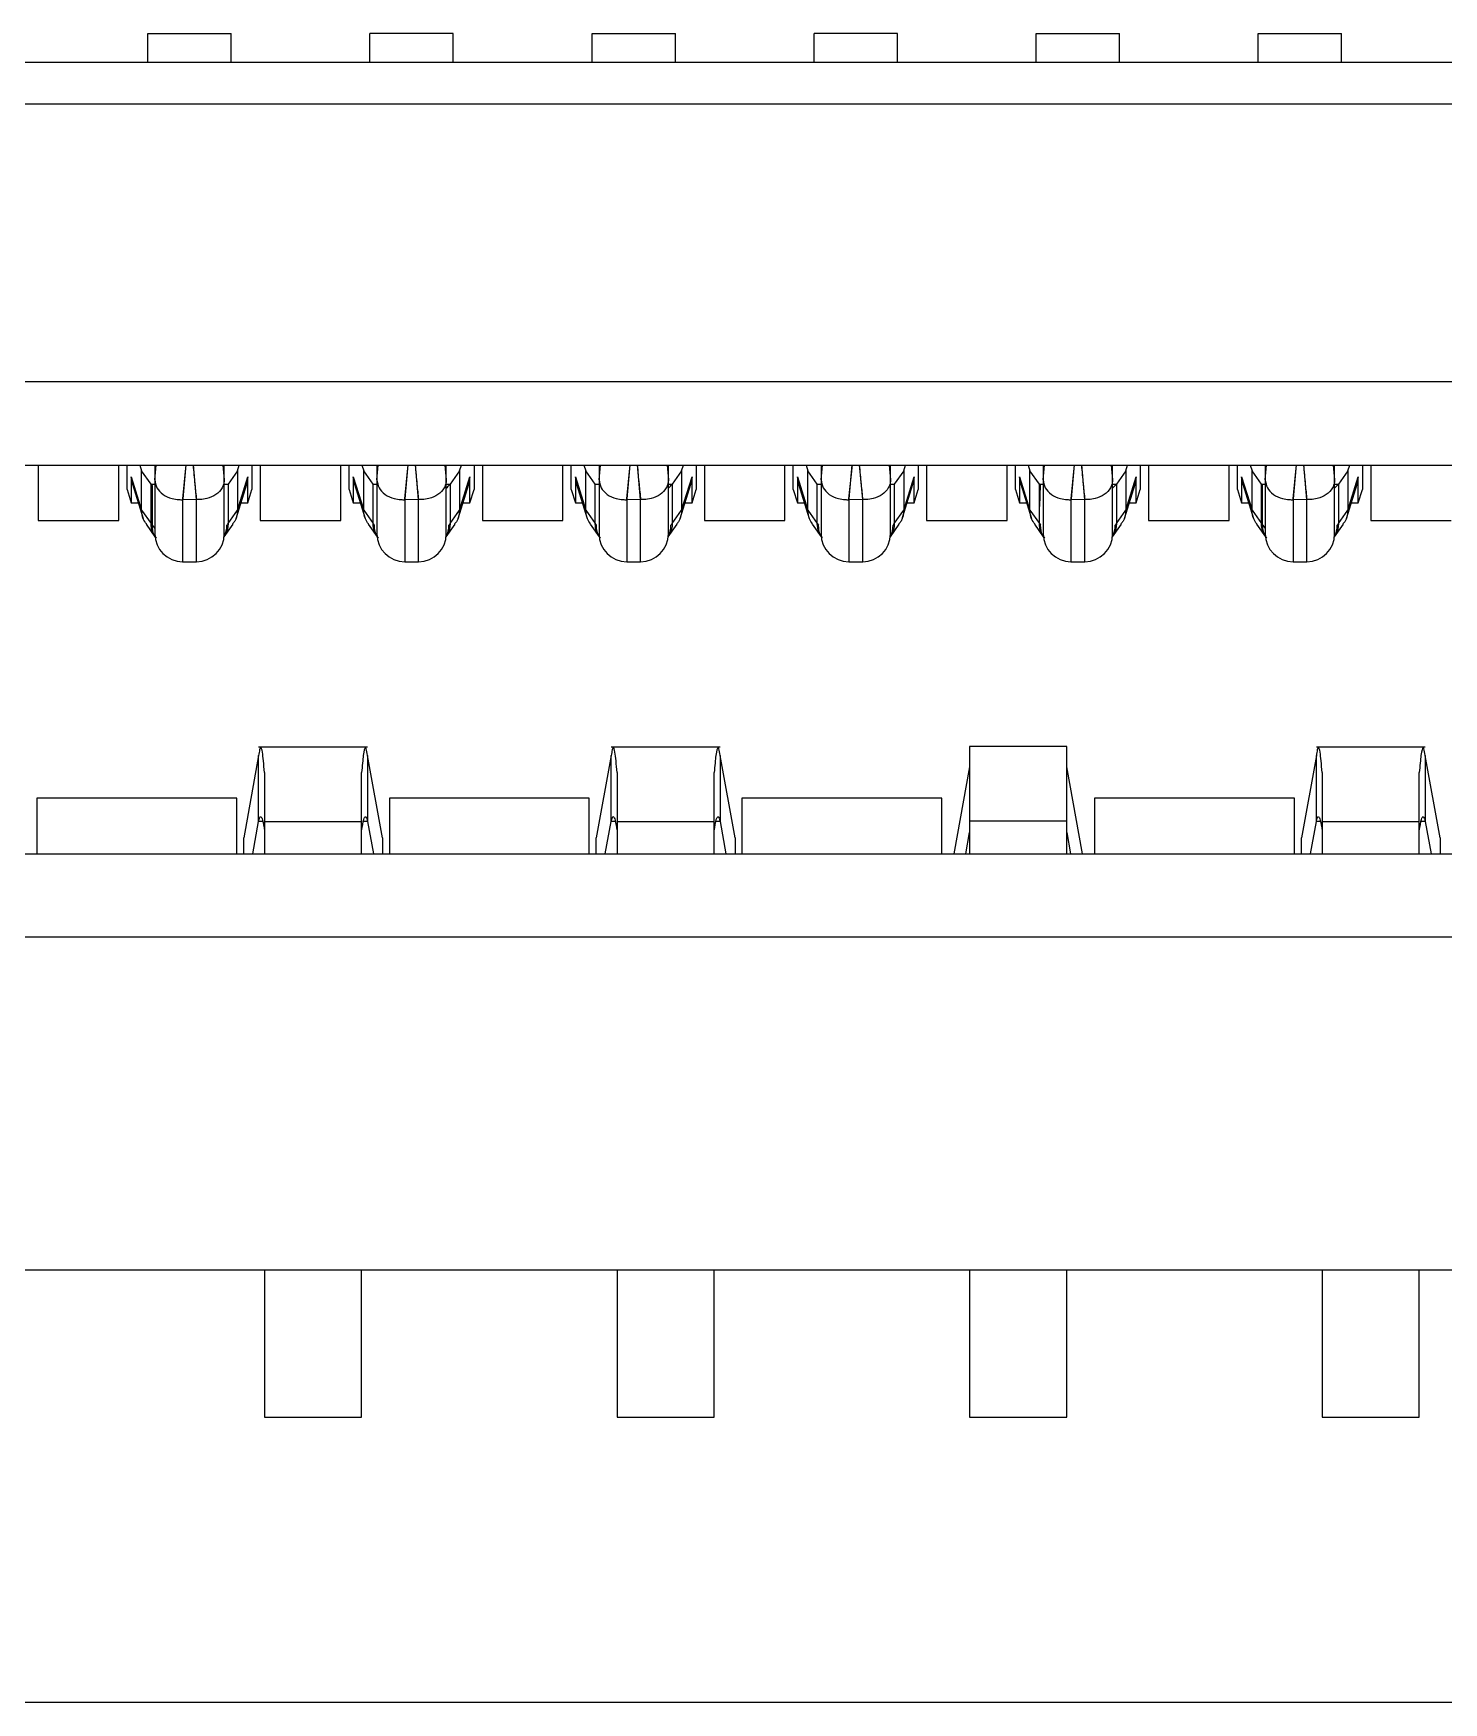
# Model space of a CAD drawing. Header units: millimetres. Extents: x -98.2 to -8.2, y 5.1 to 75.1.
# Drawn here: x -40.01 to -34.93, y 5.12 to 11.14 of the extents above; entities that cross this region are included whole.
import ezdxf

# ---------------------------------------------------------------- set-up
doc = ezdxf.new("R2010")
doc.units = ezdxf.units.MM

msp = doc.modelspace()

# ---------------------------------------------------------------- linework, layer by layer
at = {"color": 7, "linetype": 'Continuous', "lineweight": 25}
for p, q in [((-39.5945, 11.1363), (-39.2945, 11.1363)), ((-39.5945, 11.0313), (-39.5945, 11.1363)), ((-39.2945, 11.0313), (-39.2945, 11.1363)), ((-38.4945, 11.1363), (-38.7945, 11.1363)), ((-38.7945, 11.0313), (-38.7945, 11.1363)), ((-38.4945, 11.0313), (-38.4945, 11.1363)), ((-37.9945, 11.1363), (-37.6945, 11.1363)), ((-37.9945, 11.0313), (-37.9945, 11.1363)), ((-37.6945, 11.0313), (-37.6945, 11.1363)), ((-36.8945, 11.1363), (-37.1945, 11.1363)), ((-37.1945, 11.0313), (-37.1945, 11.1363)), ((-36.8945, 11.0313), (-36.8945, 11.1363)), ((-36.3945, 11.1363), (-36.0945, 11.1363)), ((-36.3945, 11.0313), (-36.3945, 11.1363)), ((-36.0945, 11.0313), (-36.0945, 11.1363)), ((-35.5945, 11.1363), (-35.2945, 11.1363)), ((-35.5945, 11.0313), (-35.5945, 11.1363)), ((-35.2945, 11.0313), (-35.2945, 11.1363)), ((-20.1324, 11.0313), (-56.5966, 11.0313)), ((-20.2695, 10.8813), (-56.4595, 10.8813)), ((-21.2195, 9.8813), (-55.5095, 9.8813)), ((-55.2095, 9.5813), (-21.5195, 9.5813)), ((-39.9895, 9.5813), (-39.9895, 9.3813)), ((-39.6995, 9.3813), (-39.6995, 9.5813)), ((-39.6695, 9.4928), (-39.6695, 9.5813)), ((-39.6236, 9.5813), (-39.617, 9.5602)), ((-39.5695, 9.5813), (-39.5694, 9.5276)), ((-39.5694, 9.5276), (-39.5647, 9.5813)), ((-39.4583, 9.5815), (-39.469, 9.4596)), ((-39.469, 9.4596), (-39.4569, 9.5815)), ((-39.4197, 9.4568), (-39.4307, 9.5815)), ((-39.3243, 9.5813), (-39.3196, 9.5276)), ((-39.3196, 9.5276), (-39.3195, 9.5813)), ((-39.272, 9.5602), (-39.2654, 9.5813)), ((-39.2195, 9.5813), (-39.2195, 9.4928)), ((-39.1895, 9.5813), (-39.1895, 9.3813)), ((-38.8995, 9.3813), (-38.8995, 9.5813)), ((-38.8695, 9.4928), (-38.8695, 9.5813)), ((-38.8236, 9.5813), (-38.817, 9.5602)), ((-38.7695, 9.5813), (-38.7694, 9.5276)), ((-38.7694, 9.5276), (-38.7647, 9.5813)), ((-38.6583, 9.5815), (-38.669, 9.4596)), ((-38.669, 9.4596), (-38.6569, 9.5815)), ((-38.6197, 9.4568), (-38.6307, 9.5815)), ((-38.5243, 9.5813), (-38.5196, 9.5276)), ((-38.5196, 9.5276), (-38.5195, 9.5813)), ((-38.472, 9.5602), (-38.4654, 9.5813)), ((-38.4195, 9.5813), (-38.4195, 9.4928)), ((-38.3895, 9.5813), (-38.3895, 9.3813)), ((-38.0995, 9.3813), (-38.0995, 9.5813)), ((-38.0695, 9.4928), (-38.0695, 9.5813)), ((-38.0236, 9.5813), (-38.017, 9.5602)), ((-37.9695, 9.5813), (-37.9694, 9.5276)), ((-37.9694, 9.5276), (-37.9647, 9.5813)), ((-37.8583, 9.5815), (-37.869, 9.4596)), ((-37.869, 9.4596), (-37.8569, 9.5815)), ((-37.8197, 9.4568), (-37.8307, 9.5815)), ((-37.7243, 9.5813), (-37.7196, 9.5276)), ((-37.7196, 9.5276), (-37.7195, 9.5813)), ((-37.672, 9.5602), (-37.6654, 9.5813)), ((-37.6195, 9.5813), (-37.6195, 9.4928)), ((-37.5895, 9.5813), (-37.5895, 9.3813)), ((-37.2995, 9.3813), (-37.2995, 9.5813)), ((-37.2695, 9.4928), (-37.2695, 9.5813)), ((-37.2236, 9.5813), (-37.217, 9.5602)), ((-37.1695, 9.5813), (-37.1694, 9.5276)), ((-37.1694, 9.5276), (-37.1647, 9.5813)), ((-37.0583, 9.5815), (-37.069, 9.4596)), ((-37.069, 9.4596), (-37.0569, 9.5815)), ((-37.0197, 9.4568), (-37.0307, 9.5815)), ((-36.9243, 9.5813), (-36.9196, 9.5276)), ((-36.9196, 9.5276), (-36.9195, 9.5813)), ((-36.872, 9.5602), (-36.8654, 9.5813)), ((-36.8195, 9.5813), (-36.8195, 9.4928)), ((-36.7895, 9.5813), (-36.7895, 9.3813)), ((-36.4995, 9.3813), (-36.4995, 9.5813)), ((-36.4695, 9.4928), (-36.4695, 9.5813)), ((-36.4236, 9.5813), (-36.417, 9.5602)), ((-36.3695, 9.5813), (-36.3694, 9.5276)), ((-36.3694, 9.5276), (-36.3647, 9.5813)), ((-36.2583, 9.5815), (-36.269, 9.4596)), ((-36.269, 9.4596), (-36.2569, 9.5815)), ((-36.2197, 9.4568), (-36.2307, 9.5815)), ((-36.1243, 9.5813), (-36.1196, 9.5276)), ((-36.1196, 9.5276), (-36.1195, 9.5813)), ((-36.072, 9.5602), (-36.0654, 9.5813)), ((-36.0195, 9.5813), (-36.0195, 9.4928)), ((-35.9895, 9.5813), (-35.9895, 9.3813)), ((-35.6995, 9.3813), (-35.6995, 9.5813)), ((-35.6695, 9.4928), (-35.6695, 9.5813)), ((-35.6236, 9.5813), (-35.617, 9.5602)), ((-35.5695, 9.5813), (-35.5694, 9.5276)), ((-35.5694, 9.5276), (-35.5647, 9.5813)), ((-35.4583, 9.5815), (-35.469, 9.4596)), ((-35.469, 9.4596), (-35.4569, 9.5815)), ((-35.4197, 9.4568), (-35.4307, 9.5815)), ((-35.3243, 9.5813), (-35.3196, 9.5276)), ((-35.3196, 9.5276), (-35.3195, 9.5813)), ((-35.272, 9.5602), (-35.2654, 9.5813)), ((-35.2195, 9.5813), (-35.2195, 9.4928)), ((-35.1895, 9.5813), (-35.1895, 9.3813)), ((-39.6545, 9.5391), (-39.617, 9.4189)), ((-39.6545, 9.5391), (-39.6545, 9.4449)), ((-39.6491, 9.5129), (-39.6545, 9.5391)), ((-39.6505, 9.5126), (-39.6119, 9.3891)), ((-39.5832, 9.5123), (-39.617, 9.5602)), ((-39.617, 9.4189), (-39.617, 9.5602)), ((-39.5788, 9.5077), (-39.5832, 9.5123)), ((-39.5832, 9.371), (-39.5832, 9.5123)), ((-39.5832, 9.5123), (-39.5695, 9.5123)), ((-39.5789, 9.508), (-39.5788, 9.3633)), ((-39.5695, 9.5276), (-39.5695, 9.3332)), ((-39.3195, 9.3332), (-39.3195, 9.5276)), ((-39.3195, 9.5123), (-39.3058, 9.5123)), ((-39.272, 9.5602), (-39.3058, 9.5123)), ((-39.3058, 9.5123), (-39.3058, 9.371)), ((-39.2771, 9.3891), (-39.2385, 9.5126)), ((-39.272, 9.5602), (-39.272, 9.4189)), ((-39.272, 9.4189), (-39.2345, 9.5391)), ((-39.2345, 9.5391), (-39.2399, 9.5129)), ((-39.2345, 9.4449), (-39.2345, 9.5391)), ((-38.8545, 9.5391), (-38.817, 9.4189)), ((-38.8545, 9.5391), (-38.8545, 9.4449)), ((-38.8491, 9.5129), (-38.8545, 9.5391)), ((-38.8505, 9.5126), (-38.8119, 9.3891)), ((-38.7832, 9.5123), (-38.817, 9.5602)), ((-38.817, 9.4189), (-38.817, 9.5602)), ((-38.7832, 9.371), (-38.7832, 9.5123)), ((-38.7832, 9.5123), (-38.7695, 9.5123)), ((-38.7695, 9.5276), (-38.7695, 9.3332)), ((-38.5195, 9.3332), (-38.5195, 9.5276)), ((-38.5195, 9.5123), (-38.5058, 9.5123)), ((-38.472, 9.5602), (-38.5058, 9.5123)), ((-38.5058, 9.5123), (-38.5058, 9.371)), ((-38.4771, 9.3891), (-38.4385, 9.5126)), ((-38.472, 9.5602), (-38.472, 9.4189)), ((-38.472, 9.4189), (-38.4345, 9.5391)), ((-38.4345, 9.5391), (-38.4399, 9.5129)), ((-38.4345, 9.4449), (-38.4345, 9.5391)), ((-38.0545, 9.5391), (-38.017, 9.4189)), ((-38.0545, 9.5391), (-38.0545, 9.4449)), ((-38.0491, 9.5129), (-38.0545, 9.5391)), ((-38.0505, 9.5126), (-38.0119, 9.3891)), ((-37.9832, 9.5123), (-38.017, 9.5602)), ((-38.017, 9.4189), (-38.017, 9.5602)), ((-37.9832, 9.371), (-37.9832, 9.5123)), ((-37.9832, 9.5123), (-37.9695, 9.5123)), ((-37.9695, 9.5276), (-37.9695, 9.3332)), ((-37.7195, 9.3332), (-37.7195, 9.5276)), ((-37.7195, 9.5123), (-37.7058, 9.5123)), ((-37.672, 9.5602), (-37.7058, 9.5123)), ((-37.7058, 9.5123), (-37.7058, 9.371)), ((-37.6771, 9.3891), (-37.6385, 9.5126)), ((-37.672, 9.5602), (-37.672, 9.4189)), ((-37.672, 9.4189), (-37.6345, 9.5391)), ((-37.6345, 9.5391), (-37.6399, 9.5129)), ((-37.6345, 9.4449), (-37.6345, 9.5391)), ((-37.2545, 9.5391), (-37.217, 9.4189)), ((-37.2545, 9.5391), (-37.2545, 9.4449)), ((-37.2491, 9.5129), (-37.2545, 9.5391)), ((-37.2505, 9.5126), (-37.2119, 9.3891)), ((-37.1832, 9.5123), (-37.217, 9.5602)), ((-37.217, 9.4189), (-37.217, 9.5602)), ((-37.1832, 9.371), (-37.1832, 9.5123)), ((-37.1832, 9.5123), (-37.1695, 9.5123)), ((-37.1695, 9.5276), (-37.1695, 9.3332)), ((-36.9195, 9.3332), (-36.9195, 9.5276)), ((-36.9195, 9.5123), (-36.9059, 9.5123)), ((-36.872, 9.5602), (-36.9058, 9.5123)), ((-36.9058, 9.5123), (-36.9058, 9.371)), ((-36.876, 9.3928), (-36.8385, 9.5126)), ((-36.872, 9.5602), (-36.872, 9.4189)), ((-36.872, 9.4189), (-36.8345, 9.5391)), ((-36.8345, 9.5391), (-36.8399, 9.5129)), ((-36.8345, 9.4449), (-36.8345, 9.5391)), ((-36.4545, 9.5391), (-36.417, 9.4189)), ((-36.4545, 9.5391), (-36.4545, 9.4449)), ((-36.4491, 9.5129), (-36.4545, 9.5391)), ((-36.4505, 9.5126), (-36.4119, 9.3891)), ((-36.3832, 9.5123), (-36.417, 9.5602)), ((-36.417, 9.4189), (-36.417, 9.5602)), ((-36.3805, 9.5095), (-36.3832, 9.5123)), ((-36.3832, 9.371), (-36.3832, 9.5123)), ((-36.3832, 9.5123), (-36.3695, 9.5123)), ((-36.3805, 9.51), (-36.3832, 9.4317)), ((-36.3695, 9.5276), (-36.3695, 9.3332)), ((-36.1195, 9.3332), (-36.1195, 9.5276)), ((-36.1195, 9.5123), (-36.1058, 9.5123)), ((-36.072, 9.5602), (-36.1058, 9.5123)), ((-36.1058, 9.5123), (-36.1058, 9.371)), ((-36.0771, 9.3891), (-36.0385, 9.5126)), ((-36.072, 9.5602), (-36.072, 9.4189)), ((-36.072, 9.4189), (-36.0345, 9.5391)), ((-36.0345, 9.5391), (-36.0399, 9.5129)), ((-36.0345, 9.4449), (-36.0345, 9.5391)), ((-35.6545, 9.5391), (-35.617, 9.4189)), ((-35.6545, 9.5391), (-35.6545, 9.4449)), ((-35.6491, 9.5129), (-35.6545, 9.5391)), ((-35.6505, 9.5126), (-35.6119, 9.3891)), ((-35.5832, 9.5123), (-35.617, 9.5602)), ((-35.617, 9.4189), (-35.617, 9.5602)), ((-35.5806, 9.5096), (-35.5832, 9.5123)), ((-35.5832, 9.371), (-35.5832, 9.5123)), ((-35.5832, 9.5123), (-35.5695, 9.5123)), ((-35.5807, 9.5101), (-35.581, 9.3679)), ((-35.5695, 9.5276), (-35.5695, 9.3332)), ((-35.3195, 9.3332), (-35.3195, 9.5276)), ((-35.3195, 9.5123), (-35.3058, 9.5123)), ((-35.272, 9.5602), (-35.3058, 9.5123)), ((-35.3058, 9.5123), (-35.3058, 9.371)), ((-35.2771, 9.3891), (-35.2385, 9.5126)), ((-35.272, 9.5602), (-35.272, 9.4189)), ((-35.272, 9.4189), (-35.2345, 9.5391)), ((-35.2345, 9.5391), (-35.2399, 9.5129)), ((-35.2345, 9.4449), (-35.2345, 9.5391)), ((-39.6695, 9.4928), (-39.6545, 9.4449)), ((-39.6545, 9.4449), (-39.6293, 9.4449)), ((-39.5832, 9.4449), (-39.5789, 9.4449)), ((-39.4695, 9.4562), (-39.469, 9.4596)), ((-39.4196, 9.4568), (-39.4695, 9.4562)), ((-39.4695, 9.4562), (-39.4695, 9.2332)), ((-39.4195, 9.2332), (-39.4195, 9.4568)), ((-39.2597, 9.4449), (-39.2345, 9.4449)), ((-39.2345, 9.4449), (-39.2195, 9.4928)), ((-38.8695, 9.4928), (-38.8545, 9.4449)), ((-38.8545, 9.4449), (-38.8293, 9.4449)), ((-38.6695, 9.4562), (-38.669, 9.4596)), ((-38.6196, 9.4568), (-38.6695, 9.4562)), ((-38.6695, 9.4562), (-38.6695, 9.2332)), ((-38.6195, 9.2332), (-38.6195, 9.4568)), ((-38.4597, 9.4449), (-38.4345, 9.4449)), ((-38.4345, 9.4449), (-38.4195, 9.4928)), ((-38.0695, 9.4928), (-38.0545, 9.4449)), ((-38.0545, 9.4449), (-38.0293, 9.4449)), ((-37.8695, 9.4562), (-37.869, 9.4596)), ((-37.8196, 9.4568), (-37.8695, 9.4562)), ((-37.8695, 9.4562), (-37.8695, 9.2332)), ((-37.8195, 9.2332), (-37.8195, 9.4568)), ((-37.6597, 9.4449), (-37.6345, 9.4449)), ((-37.6345, 9.4449), (-37.6195, 9.4928)), ((-37.2695, 9.4928), (-37.2545, 9.4449)), ((-37.2545, 9.4449), (-37.2293, 9.4449)), ((-37.0695, 9.4562), (-37.069, 9.4596)), ((-37.0196, 9.4568), (-37.0695, 9.4562)), ((-37.0695, 9.4562), (-37.0695, 9.2332)), ((-37.0195, 9.2332), (-37.0195, 9.4568)), ((-36.8597, 9.4449), (-36.8345, 9.4449)), ((-36.8345, 9.4449), (-36.8195, 9.4928)), ((-36.4695, 9.4928), (-36.4545, 9.4449)), ((-36.4545, 9.4449), (-36.4293, 9.4449)), ((-36.3832, 9.4449), (-36.3827, 9.4449)), ((-36.2695, 9.4562), (-36.269, 9.4596)), ((-36.2196, 9.4568), (-36.2695, 9.4562)), ((-36.2695, 9.4562), (-36.2695, 9.2332)), ((-36.2195, 9.2332), (-36.2195, 9.4568)), ((-36.0597, 9.4449), (-36.0345, 9.4449)), ((-36.0345, 9.4449), (-36.0195, 9.4928)), ((-35.6695, 9.4928), (-35.6545, 9.4449)), ((-35.6545, 9.4449), (-35.6293, 9.4449)), ((-35.5832, 9.4449), (-35.5808, 9.4449)), ((-35.4695, 9.4562), (-35.469, 9.4596)), ((-35.4196, 9.4568), (-35.4695, 9.4562)), ((-35.4695, 9.4562), (-35.4695, 9.2332)), ((-35.4195, 9.2332), (-35.4195, 9.4568)), ((-35.2597, 9.4449), (-35.2345, 9.4449)), ((-35.2345, 9.4449), (-35.2195, 9.4928)), ((-39.9895, 9.3813), (-39.6995, 9.3813)), ((-39.617, 9.4189), (-39.5832, 9.371)), ((-39.3058, 9.371), (-39.272, 9.4189)), ((-39.1895, 9.3813), (-38.8995, 9.3813)), ((-38.817, 9.4189), (-38.7832, 9.371)), ((-38.5058, 9.371), (-38.472, 9.4189)), ((-38.3895, 9.3813), (-38.0995, 9.3813)), ((-38.017, 9.4189), (-37.9832, 9.371)), ((-37.7058, 9.371), (-37.672, 9.4189)), ((-37.5895, 9.3813), (-37.2995, 9.3813)), ((-37.217, 9.4189), (-37.1832, 9.371)), ((-36.9058, 9.371), (-36.872, 9.4189)), ((-36.7895, 9.3813), (-36.4995, 9.3813)), ((-36.417, 9.4189), (-36.3832, 9.371)), ((-36.1058, 9.371), (-36.072, 9.4189)), ((-35.9895, 9.3813), (-35.6995, 9.3813)), ((-35.617, 9.4189), (-35.5832, 9.371)), ((-35.3058, 9.371), (-35.272, 9.4189)), ((-35.1895, 9.3813), (-34.8995, 9.3813)), ((-39.6011, 9.3686), (-39.569, 9.3232)), ((-39.5832, 9.371), (-39.5788, 9.3647)), ((-39.5789, 9.3647), (-39.5695, 9.3524)), ((-39.57, 9.3248), (-39.569, 9.3232)), ((-39.32, 9.3232), (-39.2879, 9.3686)), ((-39.32, 9.3232), (-39.319, 9.3248)), ((-38.8011, 9.3686), (-38.769, 9.3232)), ((-38.77, 9.3248), (-38.769, 9.3232)), ((-38.52, 9.3232), (-38.4879, 9.3686)), ((-38.52, 9.3232), (-38.519, 9.3248)), ((-38.0011, 9.3686), (-37.969, 9.3232)), ((-37.97, 9.3248), (-37.969, 9.3232)), ((-37.72, 9.3232), (-37.6879, 9.3686)), ((-37.72, 9.3232), (-37.719, 9.3248)), ((-37.2011, 9.3686), (-37.169, 9.3232)), ((-37.1832, 9.371), (-37.1788, 9.3647)), ((-37.17, 9.3248), (-37.169, 9.3232)), ((-36.92, 9.3232), (-36.8879, 9.3686)), ((-36.92, 9.3232), (-36.9191, 9.3247)), ((-36.9058, 9.371), (-36.9102, 9.3647)), ((-36.4011, 9.3686), (-36.369, 9.3232)), ((-36.3832, 9.371), (-36.3788, 9.3647)), ((-36.37, 9.3248), (-36.369, 9.3232)), ((-36.12, 9.3232), (-36.0879, 9.3686)), ((-36.12, 9.3232), (-36.119, 9.3248)), ((-35.6011, 9.3686), (-35.569, 9.3232)), ((-35.5788, 9.3647), (-35.5832, 9.371)), ((-35.5787, 9.3647), (-35.5695, 9.3524)), ((-35.57, 9.3248), (-35.569, 9.3232)), ((-35.32, 9.3232), (-35.2879, 9.3686)), ((-35.32, 9.3232), (-35.319, 9.3248)), ((-39.4695, 9.2332), (-39.4195, 9.2332)), ((-38.6695, 9.2332), (-38.6195, 9.2332)), ((-37.8695, 9.2332), (-37.8195, 9.2332)), ((-37.0695, 9.2332), (-37.0195, 9.2332)), ((-36.2695, 9.2332), (-36.2195, 9.2332)), ((-35.4695, 9.2332), (-35.4195, 9.2332)), ((-38.8035, 8.5647), (-39.1955, 8.5647)), ((-37.5335, 8.5647), (-37.9255, 8.5647)), ((-36.2845, 8.5673), (-36.6345, 8.5673)), ((-36.6345, 8.5673), (-36.6345, 8.1813)), ((-36.2845, 8.1813), (-36.2845, 8.5673)), ((-34.9935, 8.5647), (-35.3855, 8.5647)), ((-39.1955, 8.5346), (-39.2495, 8.239)), ((-39.1955, 8.2978), (-39.1955, 8.5346)), ((-38.8035, 8.5346), (-38.8035, 8.2978)), ((-38.7495, 8.239), (-38.8035, 8.5346)), ((-37.9255, 8.5346), (-37.9795, 8.239)), ((-37.9255, 8.2978), (-37.9255, 8.5346)), ((-37.5335, 8.5346), (-37.5335, 8.2978)), ((-37.4795, 8.239), (-37.5335, 8.5346)), ((-36.6345, 8.494), (-36.6913, 8.1813)), ((-36.2277, 8.1813), (-36.2845, 8.494)), ((-35.3855, 8.5346), (-35.4395, 8.239)), ((-35.3855, 8.2978), (-35.3855, 8.5346)), ((-34.9935, 8.5346), (-34.9935, 8.2978)), ((-34.9395, 8.239), (-34.9935, 8.5346)), ((-39.1745, 8.4734), (-39.1745, 8.1813)), ((-38.8245, 8.1813), (-38.8245, 8.4734)), ((-37.9045, 8.4734), (-37.9045, 8.1813)), ((-37.5545, 8.1813), (-37.5545, 8.4734)), ((-35.3645, 8.4734), (-35.3645, 8.1813)), ((-35.0145, 8.1813), (-35.0145, 8.4734)), ((-39.2745, 8.3813), (-39.9945, 8.3813)), ((-39.9945, 8.3813), (-39.9945, 8.1813)), ((-39.2745, 8.1813), (-39.2745, 8.3813)), ((-38.0045, 8.3813), (-38.7245, 8.3813)), ((-38.7245, 8.3813), (-38.7245, 8.1813)), ((-38.0045, 8.1813), (-38.0045, 8.3813)), ((-36.7345, 8.3813), (-37.4545, 8.3813)), ((-37.4545, 8.3813), (-37.4545, 8.1813)), ((-36.7345, 8.1813), (-36.7345, 8.3813)), ((-35.4645, 8.3813), (-36.1845, 8.3813)), ((-36.1845, 8.3813), (-36.1845, 8.1813)), ((-35.4645, 8.1813), (-35.4645, 8.3813)), ((-36.2845, 8.2983), (-36.6345, 8.2983)), ((-39.2495, 8.1813), (-39.2495, 8.239)), ((-39.2168, 8.1813), (-39.1955, 8.2978)), ((-39.1805, 8.2978), (-39.1955, 8.2978)), ((-38.8245, 8.2957), (-39.1745, 8.2957)), ((-38.8035, 8.2978), (-38.8182, 8.2978)), ((-38.8035, 8.2978), (-38.7822, 8.1813)), ((-38.7495, 8.239), (-38.7495, 8.1813)), ((-37.9795, 8.1813), (-37.9795, 8.239)), ((-37.9468, 8.1813), (-37.9255, 8.2978)), ((-37.9105, 8.2978), (-37.9255, 8.2978)), ((-37.5545, 8.2957), (-37.9045, 8.2957)), ((-37.5335, 8.2978), (-37.5482, 8.2978)), ((-37.5335, 8.2978), (-37.5122, 8.1813)), ((-37.4795, 8.239), (-37.4795, 8.1813)), ((-36.6483, 8.1813), (-36.6345, 8.2573)), ((-36.2845, 8.2573), (-36.2707, 8.1813)), ((-35.4395, 8.1813), (-35.4395, 8.239)), ((-35.4068, 8.1813), (-35.3855, 8.2978)), ((-35.3705, 8.2978), (-35.3855, 8.2978)), ((-35.0145, 8.2957), (-35.3645, 8.2957)), ((-34.9935, 8.2978), (-35.0082, 8.2978)), ((-34.9935, 8.2978), (-34.9722, 8.1813)), ((-34.9395, 8.239), (-34.9395, 8.1813)), ((-40.9645, 8.1813), (-21.5195, 8.1813)), ((-40.6645, 7.8813), (-21.2195, 7.8813)), ((-20.2695, 6.6813), (-40.6645, 6.6813)), ((-39.1745, 6.6813), (-39.1745, 6.1513)), ((-38.8245, 6.1513), (-38.8245, 6.6813)), ((-37.9045, 6.6813), (-37.9045, 6.1513)), ((-37.5545, 6.1513), (-37.5545, 6.6813)), ((-36.6345, 6.6813), (-36.6345, 6.1513)), ((-36.2845, 6.1513), (-36.2845, 6.6813)), ((-35.3645, 6.6813), (-35.3645, 6.1513)), ((-35.0145, 6.1513), (-35.0145, 6.6813)), ((-39.1745, 6.1513), (-38.8245, 6.1513)), ((-37.9045, 6.1513), (-37.5545, 6.1513)), ((-36.6345, 6.1513), (-36.2845, 6.1513)), ((-35.3645, 6.1513), (-35.0145, 6.1513)), ((-11.1689, 5.1232), (-95.1689, 5.1232))]:
    msp.add_line(p, q, dxfattribs=at)
at = {"color": 7, "linetype": 'Continuous', "lineweight": 25, "flags": 128}
msp.add_lwpolyline([(-37.9788, 9.3647), (-37.9812, 9.3682), (-37.9832, 9.371)], dxfattribs=at)
at = {"color": 7, "linetype": 'Continuous', "lineweight": 25}
for centre, radius, start, end in [((-38.5995, 9.5879), 0.1204, 311.66143, 321.09416), ((-37.7997, 9.5881), 0.1206, 311.67112, 321.08459), ((-36.1997, 9.5881), 0.1206, 311.66963, 321.08593), ((-35.3997, 9.5881), 0.1206, 311.67017, 321.08541), ((-39.4695, 9.3332), 0.1, 180, 270), ((-39.4195, 9.3332), 0.1, 270, 0), ((-39.3971, 9.3638), 0.0869, 332.64739, 0.60355), ((-38.6695, 9.3332), 0.1, 180, 270), ((-38.6195, 9.3332), 0.1, 270, 0), ((-38.5971, 9.3638), 0.0869, 332.64601, 0.60868), ((-37.8695, 9.3332), 0.1, 180, 270), ((-37.8195, 9.3332), 0.1, 270, 0), ((-37.7971, 9.3638), 0.0869, 332.64537, 0.61104), ((-37.0695, 9.3332), 0.1, 180, 270), ((-37.0195, 9.3332), 0.1, 270, 0), ((-36.9971, 9.3638), 0.0869, 332.64494, 0.61222), ((-36.2695, 9.3332), 0.1, 180, 270), ((-36.2195, 9.3332), 0.1, 270, 0), ((-36.1971, 9.3638), 0.0869, 332.64543, 0.61081), ((-35.4695, 9.3332), 0.1, 180, 270), ((-35.4195, 9.3332), 0.1, 270, 0), ((-35.3971, 9.3638), 0.0869, 332.6454, 0.61092)]:
    msp.add_arc(centre, radius, start, end, dxfattribs=at)
for points, knots in [([(-39.4318, 9.5815), (-39.4297, 9.5582), (-39.426, 9.5166), (-39.4216, 9.4751), (-39.4196, 9.4568)], [0, 0, 0, 0, 0.559892, 1, 1, 1, 1]), ([(-38.6318, 9.5815), (-38.6297, 9.5582), (-38.626, 9.5166), (-38.6216, 9.4751), (-38.6196, 9.4568)], [0, 0, 0, 0, 0.559892, 1, 1, 1, 1]), ([(-37.8318, 9.5815), (-37.8297, 9.5582), (-37.826, 9.5166), (-37.8216, 9.4751), (-37.8196, 9.4568)], [0, 0, 0, 0, 0.559892, 1, 1, 1, 1]), ([(-37.0318, 9.5815), (-37.0297, 9.5582), (-37.026, 9.5166), (-37.0216, 9.4751), (-37.0196, 9.4568)], [0, 0, 0, 0, 0.559892, 1, 1, 1, 1]), ([(-36.2318, 9.5815), (-36.2297, 9.5582), (-36.226, 9.5166), (-36.2216, 9.4751), (-36.2196, 9.4568)], [0, 0, 0, 0, 0.559892, 1, 1, 1, 1]), ([(-35.4318, 9.5815), (-35.4297, 9.5582), (-35.426, 9.5166), (-35.4216, 9.4751), (-35.4196, 9.4568)], [0, 0, 0, 0, 0.559892, 1, 1, 1, 1]), ([(-39.5694, 9.5276), (-39.5679, 9.5181), (-39.5649, 9.4991), (-39.5416, 9.4738), (-39.5122, 9.4608), (-39.4869, 9.4567), (-39.474, 9.4564), (-39.4695, 9.4562)], [0, 0, 0, 0, 0.25222, 0.502966, 0.752528, 0.912568, 1, 1, 1, 1]), ([(-39.3195, 9.5276), (-39.3198, 9.5236), (-39.3205, 9.514), (-39.3282, 9.4951), (-39.3476, 9.4736), (-39.3774, 9.4604), (-39.401, 9.4573), (-39.4137, 9.4569), (-39.418, 9.4568), (-39.4196, 9.4568)], [0, 0, 0, 0, 0.108391, 0.256394, 0.506938, 0.754691, 0.918407, 0.969509, 1, 1, 1, 1]), ([(-38.7694, 9.5276), (-38.7679, 9.5181), (-38.7649, 9.4991), (-38.7416, 9.4738), (-38.7122, 9.4608), (-38.6869, 9.4567), (-38.674, 9.4564), (-38.6695, 9.4562)], [0, 0, 0, 0, 0.25222, 0.502966, 0.752528, 0.912568, 1, 1, 1, 1]), ([(-38.5195, 9.5276), (-38.5198, 9.5236), (-38.5205, 9.514), (-38.5282, 9.4951), (-38.5476, 9.4736), (-38.5774, 9.4604), (-38.601, 9.4573), (-38.6137, 9.4569), (-38.618, 9.4568), (-38.6196, 9.4568)], [0, 0, 0, 0, 0.108391, 0.256394, 0.506938, 0.754691, 0.918407, 0.969509, 1, 1, 1, 1]), ([(-37.9694, 9.5276), (-37.9679, 9.5181), (-37.9649, 9.4991), (-37.9416, 9.4738), (-37.9122, 9.4608), (-37.8869, 9.4567), (-37.874, 9.4564), (-37.8695, 9.4562)], [0, 0, 0, 0, 0.25222, 0.502966, 0.752528, 0.912568, 1, 1, 1, 1]), ([(-37.7195, 9.5276), (-37.7198, 9.5236), (-37.7205, 9.514), (-37.7282, 9.4951), (-37.7476, 9.4736), (-37.7774, 9.4604), (-37.801, 9.4573), (-37.8137, 9.4569), (-37.818, 9.4568), (-37.8196, 9.4568)], [0, 0, 0, 0, 0.108391, 0.256394, 0.506938, 0.754691, 0.918407, 0.969509, 1, 1, 1, 1]), ([(-37.1694, 9.5276), (-37.1679, 9.5181), (-37.1649, 9.4991), (-37.1416, 9.4738), (-37.1122, 9.4608), (-37.0869, 9.4567), (-37.074, 9.4564), (-37.0695, 9.4562)], [0, 0, 0, 0, 0.25222, 0.502966, 0.752528, 0.912568, 1, 1, 1, 1]), ([(-36.9195, 9.5276), (-36.9198, 9.5236), (-36.9205, 9.514), (-36.9282, 9.4951), (-36.9476, 9.4736), (-36.9774, 9.4604), (-37.001, 9.4573), (-37.0137, 9.4569), (-37.018, 9.4568), (-37.0196, 9.4568)], [0, 0, 0, 0, 0.108391, 0.256394, 0.506938, 0.754691, 0.918407, 0.969509, 1, 1, 1, 1]), ([(-36.3694, 9.5276), (-36.3679, 9.5181), (-36.3649, 9.4991), (-36.3416, 9.4738), (-36.3122, 9.4608), (-36.2869, 9.4567), (-36.274, 9.4564), (-36.2695, 9.4562)], [0, 0, 0, 0, 0.2522202, 0.5029664, 0.7525284, 0.9125685, 1, 1, 1, 1]), ([(-36.1195, 9.5276), (-36.1198, 9.5236), (-36.1205, 9.514), (-36.1282, 9.4951), (-36.1476, 9.4736), (-36.1774, 9.4604), (-36.201, 9.4573), (-36.2137, 9.4569), (-36.218, 9.4568), (-36.2196, 9.4568)], [0, 0, 0, 0, 0.108391, 0.256394, 0.506938, 0.754691, 0.918407, 0.969509, 1, 1, 1, 1]), ([(-35.5694, 9.5276), (-35.5679, 9.5181), (-35.5649, 9.4991), (-35.5416, 9.4738), (-35.5122, 9.4608), (-35.4869, 9.4567), (-35.474, 9.4564), (-35.4695, 9.4562)], [0, 0, 0, 0, 0.25222, 0.502966, 0.752528, 0.912568, 1, 1, 1, 1]), ([(-35.3195, 9.5276), (-35.3198, 9.5236), (-35.3205, 9.514), (-35.3282, 9.4951), (-35.3476, 9.4736), (-35.3774, 9.4604), (-35.401, 9.4573), (-35.4137, 9.4569), (-35.418, 9.4568), (-35.4196, 9.4568)], [0, 0, 0, 0, 0.108391, 0.256394, 0.506938, 0.754691, 0.918407, 0.969509, 1, 1, 1, 1]), ([(-39.6, 9.3693), (-39.6042, 9.3752), (-39.6147, 9.3897), (-39.6162, 9.408), (-39.617, 9.4189)], [0, 0, 0, 0, 0.399593, 1, 1, 1, 1]), ([(-39.272, 9.4189), (-39.273, 9.4047), (-39.2742, 9.386), (-39.2866, 9.373), (-39.2895, 9.3699)], [0, 0, 0, 0, 0.765427, 1, 1, 1, 1]), ([(-38.8, 9.3693), (-38.8042, 9.3752), (-38.8147, 9.3897), (-38.8162, 9.408), (-38.817, 9.4189)], [0, 0, 0, 0, 0.399593, 1, 1, 1, 1]), ([(-38.472, 9.4189), (-38.473, 9.4047), (-38.4742, 9.386), (-38.4866, 9.373), (-38.4895, 9.3699)], [0, 0, 0, 0, 0.765427, 1, 1, 1, 1]), ([(-38, 9.3693), (-38.0042, 9.3752), (-38.0147, 9.3897), (-38.0162, 9.408), (-38.017, 9.4189)], [0, 0, 0, 0, 0.3995928, 1, 1, 1, 1]), ([(-37.672, 9.4189), (-37.673, 9.4047), (-37.6742, 9.386), (-37.6866, 9.373), (-37.6895, 9.3699)], [0, 0, 0, 0, 0.765427, 1, 1, 1, 1]), ([(-37.2, 9.3693), (-37.2042, 9.3752), (-37.2147, 9.3897), (-37.2162, 9.408), (-37.217, 9.4189)], [0, 0, 0, 0, 0.399593, 1, 1, 1, 1]), ([(-36.872, 9.4189), (-36.873, 9.4047), (-36.8742, 9.386), (-36.8866, 9.373), (-36.8895, 9.3699)], [0, 0, 0, 0, 0.765427, 1, 1, 1, 1]), ([(-36.4, 9.3693), (-36.4042, 9.3752), (-36.4147, 9.3897), (-36.4162, 9.408), (-36.417, 9.4189)], [0, 0, 0, 0, 0.3995928, 1, 1, 1, 1]), ([(-36.072, 9.4189), (-36.073, 9.4047), (-36.0742, 9.386), (-36.0866, 9.373), (-36.0895, 9.3699)], [0, 0, 0, 0, 0.765427, 1, 1, 1, 1]), ([(-35.6, 9.3693), (-35.6042, 9.3752), (-35.6147, 9.3897), (-35.6162, 9.408), (-35.617, 9.4189)], [0, 0, 0, 0, 0.399593, 1, 1, 1, 1]), ([(-35.272, 9.4189), (-35.273, 9.4047), (-35.2742, 9.386), (-35.2866, 9.373), (-35.2895, 9.3699)], [0, 0, 0, 0, 0.765427, 1, 1, 1, 1]), ([(-39.5687, 9.3255), (-39.5719, 9.3301), (-39.5813, 9.3433), (-39.5824, 9.36), (-39.5832, 9.371)], [0, 0, 0, 0, 0.343086, 1, 1, 1, 1]), ([(-39.5641, 9.3187), (-39.5668, 9.3221), (-39.5771, 9.3349), (-39.5781, 9.352), (-39.5788, 9.3647)], [0, 0, 0, 0, 0.259161, 1, 1, 1, 1]), ([(-39.3058, 9.371), (-39.3066, 9.3567), (-39.3075, 9.3395), (-39.3184, 9.3276), (-39.3202, 9.3257)], [0, 0, 0, 0, 0.837182, 1, 1, 1, 1]), ([(-39.3058, 9.371), (-39.3066, 9.37), (-39.3081, 9.3678), (-39.3095, 9.3657), (-39.3102, 9.3647)], [0, 0, 0, 0, 0.508936, 1, 1, 1, 1]), ([(-38.7832, 9.371), (-38.7824, 9.3699), (-38.7809, 9.3677), (-38.7794, 9.3656), (-38.7788, 9.3647)], [0, 0, 0, 0, 0.542019, 1, 1, 1, 1]), ([(-38.7687, 9.3255), (-38.7719, 9.3301), (-38.7813, 9.3433), (-38.7824, 9.36), (-38.7832, 9.371)], [0, 0, 0, 0, 0.343086, 1, 1, 1, 1]), ([(-38.7641, 9.3187), (-38.7668, 9.3221), (-38.7771, 9.3349), (-38.7781, 9.352), (-38.7788, 9.3647)], [0, 0, 0, 0, 0.259162, 1, 1, 1, 1]), ([(-38.5058, 9.371), (-38.5066, 9.3567), (-38.5075, 9.3395), (-38.5184, 9.3276), (-38.5202, 9.3257)], [0, 0, 0, 0, 0.837184, 1, 1, 1, 1]), ([(-38.5058, 9.371), (-38.5067, 9.3698), (-38.5081, 9.3677), (-38.5096, 9.3656), (-38.5102, 9.3647)], [0, 0, 0, 0, 0.554796, 1, 1, 1, 1]), ([(-37.9687, 9.3255), (-37.9719, 9.3301), (-37.9813, 9.3433), (-37.9824, 9.36), (-37.9832, 9.371)], [0, 0, 0, 0, 0.3430858, 1, 1, 1, 1]), ([(-37.9641, 9.3187), (-37.9668, 9.3221), (-37.9771, 9.3349), (-37.9781, 9.352), (-37.9788, 9.3647)], [0, 0, 0, 0, 0.259162, 1, 1, 1, 1]), ([(-37.7058, 9.371), (-37.7066, 9.3567), (-37.7075, 9.3395), (-37.7184, 9.3276), (-37.7202, 9.3257)], [0, 0, 0, 0, 0.837184, 1, 1, 1, 1]), ([(-37.7058, 9.371), (-37.7067, 9.3698), (-37.7081, 9.3677), (-37.7096, 9.3656), (-37.7102, 9.3647)], [0, 0, 0, 0, 0.554796, 1, 1, 1, 1]), ([(-37.1687, 9.3255), (-37.1719, 9.3301), (-37.1813, 9.3433), (-37.1824, 9.36), (-37.1832, 9.371)], [0, 0, 0, 0, 0.343086, 1, 1, 1, 1]), ([(-37.1641, 9.3187), (-37.1668, 9.3221), (-37.1771, 9.3349), (-37.1781, 9.352), (-37.1788, 9.3647)], [0, 0, 0, 0, 0.259162, 1, 1, 1, 1]), ([(-36.9058, 9.371), (-36.9066, 9.3584), (-36.9077, 9.3414), (-36.9179, 9.3289), (-36.9205, 9.3257)], [0, 0, 0, 0, 0.7471063, 1, 1, 1, 1]), ([(-36.3687, 9.3255), (-36.3719, 9.3301), (-36.3813, 9.3433), (-36.3824, 9.36), (-36.3832, 9.371)], [0, 0, 0, 0, 0.3430858, 1, 1, 1, 1]), ([(-36.3641, 9.3187), (-36.3668, 9.3221), (-36.3771, 9.3349), (-36.3781, 9.352), (-36.3788, 9.3647)], [0, 0, 0, 0, 0.259162, 1, 1, 1, 1]), ([(-36.1058, 9.371), (-36.1066, 9.3567), (-36.1075, 9.3395), (-36.1184, 9.3276), (-36.1202, 9.3257)], [0, 0, 0, 0, 0.8371838, 1, 1, 1, 1]), ([(-36.1058, 9.371), (-36.1067, 9.3698), (-36.1081, 9.3677), (-36.1096, 9.3656), (-36.1102, 9.3647)], [0, 0, 0, 0, 0.554796, 1, 1, 1, 1]), ([(-35.5687, 9.3255), (-35.5719, 9.3301), (-35.5813, 9.3433), (-35.5824, 9.36), (-35.5832, 9.371)], [0, 0, 0, 0, 0.3430857, 1, 1, 1, 1]), ([(-35.5641, 9.3187), (-35.5668, 9.3221), (-35.5771, 9.3349), (-35.5781, 9.352), (-35.5788, 9.3647)], [0, 0, 0, 0, 0.259162, 1, 1, 1, 1]), ([(-35.3058, 9.371), (-35.3066, 9.3567), (-35.3075, 9.3395), (-35.3184, 9.3276), (-35.3202, 9.3257)], [0, 0, 0, 0, 0.837184, 1, 1, 1, 1]), ([(-35.3058, 9.371), (-35.3067, 9.3698), (-35.3081, 9.3677), (-35.3096, 9.3656), (-35.3102, 9.3647)], [0, 0, 0, 0, 0.554796, 1, 1, 1, 1]), ([(-39.1879, 8.5647), (-39.1893, 8.5631), (-39.1919, 8.5602), (-39.1944, 8.5424), (-39.1955, 8.5346)], [0, 0, 0, 0, 0.559833, 1, 1, 1, 1]), ([(-39.1745, 8.4734), (-39.177, 8.5025), (-39.1815, 8.5545), (-39.1859, 8.5616), (-39.1879, 8.5647)], [0, 0, 0, 0, 0.5596, 1, 1, 1, 1]), ([(-38.8111, 8.5647), (-38.8136, 8.5596), (-38.8181, 8.5505), (-38.8225, 8.497), (-38.8245, 8.4734)], [0, 0, 0, 0, 0.5596, 1, 1, 1, 1]), ([(-38.8035, 8.5346), (-38.8049, 8.5443), (-38.8074, 8.5615), (-38.81, 8.5637), (-38.8111, 8.5647)], [0, 0, 0, 0, 0.559903, 1, 1, 1, 1]), ([(-37.9179, 8.5647), (-37.9193, 8.5631), (-37.9219, 8.5602), (-37.9244, 8.5424), (-37.9255, 8.5346)], [0, 0, 0, 0, 0.559833, 1, 1, 1, 1]), ([(-37.9045, 8.4734), (-37.907, 8.5025), (-37.9115, 8.5545), (-37.9159, 8.5616), (-37.9179, 8.5647)], [0, 0, 0, 0, 0.5596, 1, 1, 1, 1]), ([(-37.5411, 8.5647), (-37.5436, 8.5596), (-37.5481, 8.5505), (-37.5525, 8.497), (-37.5545, 8.4734)], [0, 0, 0, 0, 0.5596, 1, 1, 1, 1]), ([(-37.5335, 8.5346), (-37.5349, 8.5443), (-37.5374, 8.5615), (-37.54, 8.5637), (-37.5411, 8.5647)], [0, 0, 0, 0, 0.559903, 1, 1, 1, 1]), ([(-35.3779, 8.5647), (-35.3793, 8.5631), (-35.3819, 8.5602), (-35.3844, 8.5424), (-35.3855, 8.5346)], [0, 0, 0, 0, 0.559833, 1, 1, 1, 1]), ([(-35.3645, 8.4734), (-35.367, 8.5025), (-35.3715, 8.5545), (-35.3759, 8.5616), (-35.3779, 8.5647)], [0, 0, 0, 0, 0.5596, 1, 1, 1, 1]), ([(-35.0011, 8.5647), (-35.0036, 8.5596), (-35.0081, 8.5505), (-35.0125, 8.497), (-35.0145, 8.4734)], [0, 0, 0, 0, 0.5595997, 1, 1, 1, 1]), ([(-34.9935, 8.5346), (-34.9949, 8.5443), (-34.9974, 8.5615), (-35, 8.5637), (-35.0011, 8.5647)], [0, 0, 0, 0, 0.559903, 1, 1, 1, 1]), ([(-39.1955, 8.2978), (-39.1941, 8.3032), (-39.1916, 8.3129), (-39.189, 8.3141), (-39.1879, 8.3147)], [0, 0, 0, 0, 0.559901, 1, 1, 1, 1]), ([(-38.8245, 8.2635), (-38.822, 8.2798), (-38.8175, 8.309), (-38.8131, 8.3129), (-38.8111, 8.3147)], [0, 0, 0, 0, 0.559601, 1, 1, 1, 1]), ([(-38.8111, 8.3147), (-38.8097, 8.3138), (-38.8071, 8.3122), (-38.8046, 8.3022), (-38.8035, 8.2978)], [0, 0, 0, 0, 0.559836, 1, 1, 1, 1]), ([(-37.9255, 8.2978), (-37.9241, 8.3032), (-37.9216, 8.3129), (-37.919, 8.3141), (-37.9179, 8.3147)], [0, 0, 0, 0, 0.559901, 1, 1, 1, 1]), ([(-37.5545, 8.2635), (-37.552, 8.2798), (-37.5475, 8.309), (-37.5431, 8.3129), (-37.5411, 8.3147)], [0, 0, 0, 0, 0.559601, 1, 1, 1, 1]), ([(-37.5411, 8.3147), (-37.5397, 8.3138), (-37.5371, 8.3122), (-37.5346, 8.3022), (-37.5335, 8.2978)], [0, 0, 0, 0, 0.559836, 1, 1, 1, 1]), ([(-35.3855, 8.2978), (-35.3841, 8.3032), (-35.3816, 8.3129), (-35.379, 8.3141), (-35.3779, 8.3147)], [0, 0, 0, 0, 0.559901, 1, 1, 1, 1]), ([(-35.0145, 8.2635), (-35.012, 8.2798), (-35.0075, 8.309), (-35.0031, 8.3129), (-35.0011, 8.3147)], [0, 0, 0, 0, 0.5596014, 1, 1, 1, 1]), ([(-35.0011, 8.3147), (-34.9997, 8.3138), (-34.9971, 8.3122), (-34.9946, 8.3022), (-34.9935, 8.2978)], [0, 0, 0, 0, 0.559836, 1, 1, 1, 1])]:
    msp.add_open_spline(points, degree=3, knots=knots, dxfattribs=at)
for points in [[(-39.1879, 8.3147), (-39.1857, 8.3124), (-39.1812, 8.3079), (-39.1767, 8.2783), (-39.1745, 8.2635)], [(-37.9179, 8.3147), (-37.9157, 8.3124), (-37.9112, 8.3079), (-37.9067, 8.2783), (-37.9045, 8.2635)], [(-35.3779, 8.3147), (-35.3757, 8.3124), (-35.3712, 8.3079), (-35.3667, 8.2783), (-35.3645, 8.2635)]]:
    msp.add_open_spline(points, degree=3, dxfattribs=at)

doc.saveas('drawing.dxf')
